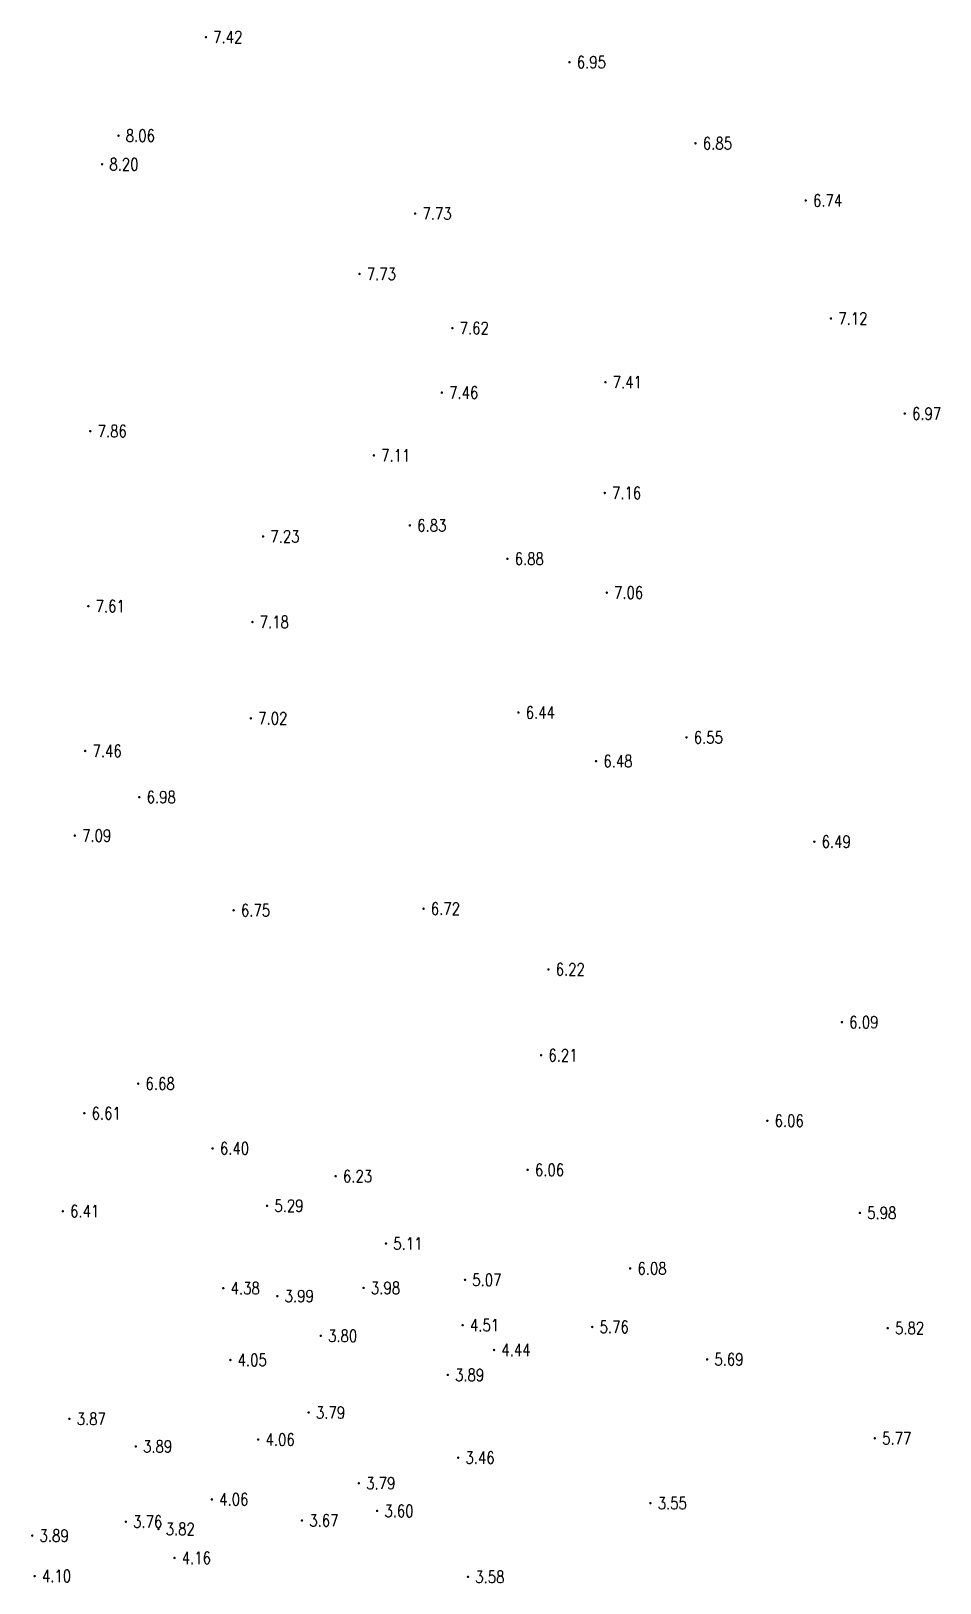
# Model space of a CAD drawing. Extents: x 476861 to 479475, y 2367369 to 2370541.
# Drawn here: x 478251.6 to 478326.3, y 2367838.3 to 2367966 of the extents above; entities that cross this region are included whole.
import ezdxf
from ezdxf.enums import TextEntityAlignment as Align

# ---------------------------------------------------------------- set-up
doc = ezdxf.new("R2010")
doc.units = 0
doc.header["$LTSCALE"] = 0.5
doc.layers.get('0').update_dxf_attribs({"linetype": 'CONTINUOUS'})
doc.layers.add('GCD', color=1, linetype='CONTINUOUS')
doc.styles.add('HZ', font='rs.shx', dxfattribs={"width": 0.8, "bigfont": 'hztxt.shx'})

# ---------------------------------------------------------------- blocks, each defined once
blk = doc.blocks.new('GC200')
at = {"linetype": 'Continuous', "const_width": 0.2, "flags": 128}
blk.add_lwpolyline([(-0.1, 0, 1), (0.1, 0, 1)], format="xyb", close=True, dxfattribs=at)

msp = doc.modelspace()

# ---------------------------------------------------------------- block references
at = {"layer": 'GCD', "linetype": 'Continuous'}
ref = msp.add_blockref('GC200', (478265.99, 2367965.494, 7.421), dxfattribs=dict(at, xscale=0.5, yscale=0.5, zscale=0.5))
ref.add_attrib('height', '7.42', dxfattribs={"linetype": 'Continuous', "height": 1, "style": 'HZ', "width": 0.8}).set_placement((478266.59, 2367965.494, 7.421), align=Align.MIDDLE_LEFT)
ref = msp.add_blockref('GC200', (478295.884, 2367963.43, 6.947), dxfattribs=dict(at, xscale=0.5, yscale=0.5, zscale=0.5))
ref.add_attrib('height', '6.95', dxfattribs={"linetype": 'Continuous', "height": 1, "style": 'HZ', "width": 0.8}).set_placement((478296.484, 2367963.43, 6.947), align=Align.MIDDLE_LEFT)
ref = msp.add_blockref('GC200', (478258.796, 2367957.385, 8.061), dxfattribs=dict(at, xscale=0.5, yscale=0.5, zscale=0.5))
ref.add_attrib('height', '8.06', dxfattribs={"linetype": 'Continuous', "height": 1, "style": 'HZ', "width": 0.8}).set_placement((478259.396, 2367957.385, 8.061), align=Align.MIDDLE_LEFT)
ref = msp.add_blockref('GC200', (478306.253, 2367956.753, 6.854), dxfattribs=dict(at, xscale=0.5, yscale=0.5, zscale=0.5))
ref.add_attrib('height', '6.85', dxfattribs={"linetype": 'Continuous', "height": 1, "style": 'HZ', "width": 0.8}).set_placement((478306.853, 2367956.753, 6.854), align=Align.MIDDLE_LEFT)
ref = msp.add_blockref('GC200', (478257.448, 2367955.03, 8.2), dxfattribs=dict(at, xscale=0.5, yscale=0.5, zscale=0.5))
ref.add_attrib('height', '8.20', dxfattribs={"linetype": 'Continuous', "height": 1, "style": 'HZ', "width": 0.8}).set_placement((478258.048, 2367955.03, 8.2), align=Align.MIDDLE_LEFT)
ref = msp.add_blockref('GC200', (478315.309, 2367952.049, 6.739), dxfattribs=dict(at, xscale=0.5, yscale=0.5, zscale=0.5))
ref.add_attrib('height', '6.74', dxfattribs={"linetype": 'Continuous', "height": 1, "style": 'HZ', "width": 0.8}).set_placement((478315.909, 2367952.049, 6.739), align=Align.MIDDLE_LEFT)
ref = msp.add_blockref('GC200', (478283.194, 2367950.974, 7.731), dxfattribs=dict(at, xscale=0.5, yscale=0.5, zscale=0.5))
ref.add_attrib('height', '7.73', dxfattribs={"linetype": 'Continuous', "height": 1, "style": 'HZ', "width": 0.8}).set_placement((478283.794, 2367950.974, 7.731), align=Align.MIDDLE_LEFT)
ref = msp.add_blockref('GC200', (478278.618, 2367946.006, 7.732), dxfattribs=dict(at, xscale=0.5, yscale=0.5, zscale=0.5))
ref.add_attrib('height', '7.73', dxfattribs={"linetype": 'Continuous', "height": 1, "style": 'HZ', "width": 0.8}).set_placement((478279.218, 2367946.006, 7.732), align=Align.MIDDLE_LEFT)
ref = msp.add_blockref('GC200', (478286.256, 2367941.549, 7.62), dxfattribs=dict(at, xscale=0.5, yscale=0.5, zscale=0.5))
ref.add_attrib('height', '7.62', dxfattribs={"linetype": 'Continuous', "height": 1, "style": 'HZ', "width": 0.8}).set_placement((478286.856, 2367941.549, 7.62), align=Align.MIDDLE_LEFT)
ref = msp.add_blockref('GC200', (478317.384, 2367942.34, 7.122), dxfattribs=dict(at, xscale=0.5, yscale=0.5, zscale=0.5))
ref.add_attrib('height', '7.12', dxfattribs={"linetype": 'Continuous', "height": 1, "style": 'HZ', "width": 0.8}).set_placement((478317.984, 2367942.34, 7.122), align=Align.MIDDLE_LEFT)
ref = msp.add_blockref('GC200', (478285.389, 2367936.24, 7.46), dxfattribs=dict(at, xscale=0.5, yscale=0.5, zscale=0.5))
ref.add_attrib('height', '7.46', dxfattribs={"linetype": 'Continuous', "height": 1, "style": 'HZ', "width": 0.8}).set_placement((478285.989, 2367936.24, 7.46), align=Align.MIDDLE_LEFT)
ref = msp.add_blockref('GC200', (478298.838, 2367937.096, 7.408), dxfattribs=dict(at, xscale=0.5, yscale=0.5, zscale=0.5))
ref.add_attrib('height', '7.41', dxfattribs={"linetype": 'Continuous', "height": 1, "style": 'HZ', "width": 0.8}).set_placement((478299.438, 2367937.096, 7.408), align=Align.MIDDLE_LEFT)
ref = msp.add_blockref('GC200', (478323.449, 2367934.515, 6.967), dxfattribs=dict(at, xscale=0.5, yscale=0.5, zscale=0.5))
ref.add_attrib('height', '6.97', dxfattribs={"linetype": 'Continuous', "height": 1, "style": 'HZ', "width": 0.8}).set_placement((478324.049, 2367934.515, 6.967), align=Align.MIDDLE_LEFT)
ref = msp.add_blockref('GC200', (478256.481, 2367933.072, 7.863), dxfattribs=dict(at, xscale=0.5, yscale=0.5, zscale=0.5))
ref.add_attrib('height', '7.86', dxfattribs={"linetype": 'Continuous', "height": 1, "style": 'HZ', "width": 0.8}).set_placement((478257.081, 2367933.072, 7.863), align=Align.MIDDLE_LEFT)
ref = msp.add_blockref('GC200', (478279.804, 2367931.079, 7.11), dxfattribs=dict(at, xscale=0.5, yscale=0.5, zscale=0.5))
ref.add_attrib('height', '7.11', dxfattribs={"linetype": 'Continuous', "height": 1, "style": 'HZ', "width": 0.8}).set_placement((478280.404, 2367931.079, 7.11), align=Align.MIDDLE_LEFT)
ref = msp.add_blockref('GC200', (478298.782, 2367927.984, 7.163), dxfattribs=dict(at, xscale=0.5, yscale=0.5, zscale=0.5))
ref.add_attrib('height', '7.16', dxfattribs={"linetype": 'Continuous', "height": 1, "style": 'HZ', "width": 0.8}).set_placement((478299.382, 2367927.984, 7.163), align=Align.MIDDLE_LEFT)
ref = msp.add_blockref('GC200', (478282.759, 2367925.315, 6.827), dxfattribs=dict(at, xscale=0.5, yscale=0.5, zscale=0.5))
ref.add_attrib('height', '6.83', dxfattribs={"linetype": 'Continuous', "height": 1, "style": 'HZ', "width": 0.8}).set_placement((478283.359, 2367925.315, 6.827), align=Align.MIDDLE_LEFT)
ref = msp.add_blockref('GC200', (478270.688, 2367924.409, 7.226), dxfattribs=dict(at, xscale=0.5, yscale=0.5, zscale=0.5))
ref.add_attrib('height', '7.23', dxfattribs={"linetype": 'Continuous', "height": 1, "style": 'HZ', "width": 0.8}).set_placement((478271.288, 2367924.409, 7.226), align=Align.MIDDLE_LEFT)
ref = msp.add_blockref('GC200', (478290.778, 2367922.567, 6.88), dxfattribs=dict(at, xscale=0.5, yscale=0.5, zscale=0.5))
ref.add_attrib('height', '6.88', dxfattribs={"linetype": 'Continuous', "height": 1, "style": 'HZ', "width": 0.8}).set_placement((478291.378, 2367922.567, 6.88), align=Align.MIDDLE_LEFT)
ref = msp.add_blockref('GC200', (478298.948, 2367919.783, 7.061), dxfattribs=dict(at, xscale=0.5, yscale=0.5, zscale=0.5))
ref.add_attrib('height', '7.06', dxfattribs={"linetype": 'Continuous', "height": 1, "style": 'HZ', "width": 0.8}).set_placement((478299.548, 2367919.783, 7.061), align=Align.MIDDLE_LEFT)
ref = msp.add_blockref('GC200', (478256.318, 2367918.664, 7.61), dxfattribs=dict(at, xscale=0.5, yscale=0.5, zscale=0.5))
ref.add_attrib('height', '7.61', dxfattribs={"linetype": 'Continuous', "height": 1, "style": 'HZ', "width": 0.8}).set_placement((478256.918, 2367918.664, 7.61), align=Align.MIDDLE_LEFT)
ref = msp.add_blockref('GC200', (478269.809, 2367917.366, 7.18), dxfattribs=dict(at, xscale=0.5, yscale=0.5, zscale=0.5))
ref.add_attrib('height', '7.18', dxfattribs={"linetype": 'Continuous', "height": 1, "style": 'HZ', "width": 0.8}).set_placement((478270.409, 2367917.366, 7.18), align=Align.MIDDLE_LEFT)
ref = msp.add_blockref('GC200', (478269.686, 2367909.441, 7.016), dxfattribs=dict(at, xscale=0.5, yscale=0.5, zscale=0.5))
ref.add_attrib('height', '7.02', dxfattribs={"linetype": 'Continuous', "height": 1, "style": 'HZ', "width": 0.8}).set_placement((478270.286, 2367909.441, 7.016), align=Align.MIDDLE_LEFT)
ref = msp.add_blockref('GC200', (478291.684, 2367909.917, 6.44), dxfattribs=dict(at, xscale=0.5, yscale=0.5, zscale=0.5))
ref.add_attrib('height', '6.44', dxfattribs={"linetype": 'Continuous', "height": 1, "style": 'HZ', "width": 0.8}).set_placement((478292.284, 2367909.917, 6.44), align=Align.MIDDLE_LEFT)
ref = msp.add_blockref('GC200', (478256.064, 2367906.755, 7.46), dxfattribs=dict(at, xscale=0.5, yscale=0.5, zscale=0.5))
ref.add_attrib('height', '7.46', dxfattribs={"linetype": 'Continuous', "height": 1, "style": 'HZ', "width": 0.8}).set_placement((478256.664, 2367906.755, 7.46), align=Align.MIDDLE_LEFT)
ref = msp.add_blockref('GC200', (478305.506, 2367907.868, 6.553), dxfattribs=dict(at, xscale=0.5, yscale=0.5, zscale=0.5))
ref.add_attrib('height', '6.55', dxfattribs={"linetype": 'Continuous', "height": 1, "style": 'HZ', "width": 0.8}).set_placement((478306.106, 2367907.868, 6.553), align=Align.MIDDLE_LEFT)
ref = msp.add_blockref('GC200', (478298.068, 2367905.92, 6.481), dxfattribs=dict(at, xscale=0.5, yscale=0.5, zscale=0.5))
ref.add_attrib('height', '6.48', dxfattribs={"linetype": 'Continuous', "height": 1, "style": 'HZ', "width": 0.8}).set_placement((478298.668, 2367905.92, 6.481), align=Align.MIDDLE_LEFT)
ref = msp.add_blockref('GC200', (478260.511, 2367902.955, 6.978), dxfattribs=dict(at, xscale=0.5, yscale=0.5, zscale=0.5))
ref.add_attrib('height', '6.98', dxfattribs={"linetype": 'Continuous', "height": 1, "style": 'HZ', "width": 0.8}).set_placement((478261.111, 2367902.955, 6.978), align=Align.MIDDLE_LEFT)
ref = msp.add_blockref('GC200', (478255.207, 2367899.789, 7.087), dxfattribs=dict(at, xscale=0.5, yscale=0.5, zscale=0.5))
ref.add_attrib('height', '7.09', dxfattribs={"linetype": 'Continuous', "height": 1, "style": 'HZ', "width": 0.8}).set_placement((478255.807, 2367899.789, 7.087), align=Align.MIDDLE_LEFT)
ref = msp.add_blockref('GC200', (478316.018, 2367899.29, 6.49), dxfattribs=dict(at, xscale=0.5, yscale=0.5, zscale=0.5))
ref.add_attrib('height', '6.49', dxfattribs={"linetype": 'Continuous', "height": 1, "style": 'HZ', "width": 0.8}).set_placement((478316.618, 2367899.29, 6.49), align=Align.MIDDLE_LEFT)
ref = msp.add_blockref('GC200', (478268.268, 2367893.646, 6.745), dxfattribs=dict(at, xscale=0.5, yscale=0.5, zscale=0.5))
ref.add_attrib('height', '6.75', dxfattribs={"linetype": 'Continuous', "height": 1, "style": 'HZ', "width": 0.8}).set_placement((478268.868, 2367893.646, 6.745), align=Align.MIDDLE_LEFT)
ref = msp.add_blockref('GC200', (478283.888, 2367893.778, 6.716), dxfattribs=dict(at, xscale=0.5, yscale=0.5, zscale=0.5))
ref.add_attrib('height', '6.72', dxfattribs={"linetype": 'Continuous', "height": 1, "style": 'HZ', "width": 0.8}).set_placement((478284.488, 2367893.778, 6.716), align=Align.MIDDLE_LEFT)
ref = msp.add_blockref('GC200', (478294.151, 2367888.784, 6.221), dxfattribs=dict(at, xscale=0.5, yscale=0.5, zscale=0.5))
ref.add_attrib('height', '6.22', dxfattribs={"linetype": 'Continuous', "height": 1, "style": 'HZ', "width": 0.8}).set_placement((478294.751, 2367888.784, 6.221), align=Align.MIDDLE_LEFT)
ref = msp.add_blockref('GC200', (478318.288, 2367884.437, 6.09), dxfattribs=dict(at, xscale=0.5, yscale=0.5, zscale=0.5))
ref.add_attrib('height', '6.09', dxfattribs={"linetype": 'Continuous', "height": 1, "style": 'HZ', "width": 0.8}).set_placement((478318.888, 2367884.437, 6.09), align=Align.MIDDLE_LEFT)
ref = msp.add_blockref('GC200', (478293.546, 2367881.716, 6.213), dxfattribs=dict(at, xscale=0.5, yscale=0.5, zscale=0.5))
ref.add_attrib('height', '6.21', dxfattribs={"linetype": 'Continuous', "height": 1, "style": 'HZ', "width": 0.8}).set_placement((478294.146, 2367881.716, 6.213), align=Align.MIDDLE_LEFT)
ref = msp.add_blockref('GC200', (478260.424, 2367879.381, 6.68), dxfattribs=dict(at, xscale=0.5, yscale=0.5, zscale=0.5))
ref.add_attrib('height', '6.68', dxfattribs={"linetype": 'Continuous', "height": 1, "style": 'HZ', "width": 0.8}).set_placement((478261.024, 2367879.381, 6.68), align=Align.MIDDLE_LEFT)
ref = msp.add_blockref('GC200', (478255.991, 2367876.945, 6.611), dxfattribs=dict(at, xscale=0.5, yscale=0.5, zscale=0.5))
ref.add_attrib('height', '6.61', dxfattribs={"linetype": 'Continuous', "height": 1, "style": 'HZ', "width": 0.8}).set_placement((478256.591, 2367876.945, 6.611), align=Align.MIDDLE_LEFT)
ref = msp.add_blockref('GC200', (478312.152, 2367876.326, 6.059), dxfattribs=dict(at, xscale=0.5, yscale=0.5, zscale=0.5))
ref.add_attrib('height', '6.06', dxfattribs={"linetype": 'Continuous', "height": 1, "style": 'HZ', "width": 0.8}).set_placement((478312.752, 2367876.326, 6.059), align=Align.MIDDLE_LEFT)
ref = msp.add_blockref('GC200', (478266.54, 2367874.056, 6.395), dxfattribs=dict(at, xscale=0.5, yscale=0.5, zscale=0.5))
ref.add_attrib('height', '6.40', dxfattribs={"linetype": 'Continuous', "height": 1, "style": 'HZ', "width": 0.8}).set_placement((478267.14, 2367874.056, 6.395), align=Align.MIDDLE_LEFT)
ref = msp.add_blockref('GC200', (478292.443, 2367872.286, 6.064), dxfattribs=dict(at, xscale=0.5, yscale=0.5, zscale=0.5))
ref.add_attrib('height', '6.06', dxfattribs={"linetype": 'Continuous', "height": 1, "style": 'HZ', "width": 0.8}).set_placement((478293.043, 2367872.286, 6.064), align=Align.MIDDLE_LEFT)
ref = msp.add_blockref('GC200', (478276.656, 2367871.765, 6.225), dxfattribs=dict(at, xscale=0.5, yscale=0.5, zscale=0.5))
ref.add_attrib('height', '6.23', dxfattribs={"linetype": 'Continuous', "height": 1, "style": 'HZ', "width": 0.8}).set_placement((478277.256, 2367871.765, 6.225), align=Align.MIDDLE_LEFT)
ref = msp.add_blockref('GC200', (478254.223, 2367868.885, 6.41), dxfattribs=dict(at, xscale=0.5, yscale=0.5, zscale=0.5))
ref.add_attrib('height', '6.41', dxfattribs={"linetype": 'Continuous', "height": 1, "style": 'HZ', "width": 0.8}).set_placement((478254.823, 2367868.885, 6.41), align=Align.MIDDLE_LEFT)
ref = msp.add_blockref('GC200', (478271.019, 2367869.329, 5.29), dxfattribs=dict(at, xscale=0.5, yscale=0.5, zscale=0.5))
ref.add_attrib('height', '5.29', dxfattribs={"linetype": 'Continuous', "height": 1, "style": 'HZ', "width": 0.8}).set_placement((478271.619, 2367869.329, 5.29), align=Align.MIDDLE_LEFT)
ref = msp.add_blockref('GC200', (478319.763, 2367868.745, 5.98), dxfattribs=dict(at, xscale=0.5, yscale=0.5, zscale=0.5))
ref.add_attrib('height', '5.98', dxfattribs={"linetype": 'Continuous', "height": 1, "style": 'HZ', "width": 0.8}).set_placement((478320.363, 2367868.745, 5.98), align=Align.MIDDLE_LEFT)
ref = msp.add_blockref('GC200', (478280.796, 2367866.224, 5.11), dxfattribs=dict(at, xscale=0.5, yscale=0.5, zscale=0.5))
ref.add_attrib('height', '5.11', dxfattribs={"linetype": 'Continuous', "height": 1, "style": 'HZ', "width": 0.8}).set_placement((478281.396, 2367866.224, 5.11), align=Align.MIDDLE_LEFT)
ref = msp.add_blockref('GC200', (478300.873, 2367864.174, 6.078), dxfattribs=dict(at, xscale=0.5, yscale=0.5, zscale=0.5))
ref.add_attrib('height', '6.08', dxfattribs={"linetype": 'Continuous', "height": 1, "style": 'HZ', "width": 0.8}).set_placement((478301.473, 2367864.174, 6.078), align=Align.MIDDLE_LEFT)
ref = msp.add_blockref('GC200', (478267.42, 2367862.552, 4.379), dxfattribs=dict(at, xscale=0.5, yscale=0.5, zscale=0.5))
ref.add_attrib('height', '4.38', dxfattribs={"linetype": 'Continuous', "height": 1, "style": 'HZ', "width": 0.8}).set_placement((478268.02, 2367862.552, 4.379), align=Align.MIDDLE_LEFT)
ref = msp.add_blockref('GC200', (478278.955, 2367862.571, 3.978), dxfattribs=dict(at, xscale=0.5, yscale=0.5, zscale=0.5))
ref.add_attrib('height', '3.98', dxfattribs={"linetype": 'Continuous', "height": 1, "style": 'HZ', "width": 0.8}).set_placement((478279.555, 2367862.571, 3.978), align=Align.MIDDLE_LEFT)
ref = msp.add_blockref('GC200', (478287.293, 2367863.239, 5.071), dxfattribs=dict(at, xscale=0.5, yscale=0.5, zscale=0.5))
ref.add_attrib('height', '5.07', dxfattribs={"linetype": 'Continuous', "height": 1, "style": 'HZ', "width": 0.8}).set_placement((478287.893, 2367863.239, 5.071), align=Align.MIDDLE_LEFT)
ref = msp.add_blockref('GC200', (478271.86, 2367861.901, 3.992), dxfattribs=dict(at, xscale=0.5, yscale=0.5, zscale=0.5))
ref.add_attrib('height', '3.99', dxfattribs={"linetype": 'Continuous', "height": 1, "style": 'HZ', "width": 0.8}).set_placement((478272.46, 2367861.901, 3.992), align=Align.MIDDLE_LEFT)
ref = msp.add_blockref('GC200', (478287.099, 2367859.506, 4.511), dxfattribs=dict(at, xscale=0.5, yscale=0.5, zscale=0.5))
ref.add_attrib('height', '4.51', dxfattribs={"linetype": 'Continuous', "height": 1, "style": 'HZ', "width": 0.8}).set_placement((478287.699, 2367859.506, 4.511), align=Align.MIDDLE_LEFT)
ref = msp.add_blockref('GC200', (478275.43, 2367858.631, 3.796), dxfattribs=dict(at, xscale=0.5, yscale=0.5, zscale=0.5))
ref.add_attrib('height', '3.80', dxfattribs={"linetype": 'Continuous', "height": 1, "style": 'HZ', "width": 0.8}).set_placement((478276.03, 2367858.631, 3.796), align=Align.MIDDLE_LEFT)
ref = msp.add_blockref('GC200', (478297.759, 2367859.361, 5.758), dxfattribs=dict(at, xscale=0.5, yscale=0.5, zscale=0.5))
ref.add_attrib('height', '5.76', dxfattribs={"linetype": 'Continuous', "height": 1, "style": 'HZ', "width": 0.8}).set_placement((478298.359, 2367859.361, 5.758), align=Align.MIDDLE_LEFT)
ref = msp.add_blockref('GC200', (478322.051, 2367859.266, 5.82), dxfattribs=dict(at, xscale=0.5, yscale=0.5, zscale=0.5))
ref.add_attrib('height', '5.82', dxfattribs={"linetype": 'Continuous', "height": 1, "style": 'HZ', "width": 0.8}).set_placement((478322.651, 2367859.266, 5.82), align=Align.MIDDLE_LEFT)
ref = msp.add_blockref('GC200', (478289.68, 2367857.468, 4.438), dxfattribs=dict(at, xscale=0.5, yscale=0.5, zscale=0.5))
ref.add_attrib('height', '4.44', dxfattribs={"linetype": 'Continuous', "height": 1, "style": 'HZ', "width": 0.8}).set_placement((478290.28, 2367857.468, 4.438), align=Align.MIDDLE_LEFT)
ref = msp.add_blockref('GC200', (478267.996, 2367856.642, 4.045), dxfattribs=dict(at, xscale=0.5, yscale=0.5, zscale=0.5))
ref.add_attrib('height', '4.05', dxfattribs={"linetype": 'Continuous', "height": 1, "style": 'HZ', "width": 0.8}).set_placement((478268.596, 2367856.642, 4.045), align=Align.MIDDLE_LEFT)
ref = msp.add_blockref('GC200', (478307.198, 2367856.695, 5.693), dxfattribs=dict(at, xscale=0.5, yscale=0.5, zscale=0.5))
ref.add_attrib('height', '5.69', dxfattribs={"linetype": 'Continuous', "height": 1, "style": 'HZ', "width": 0.8}).set_placement((478307.798, 2367856.695, 5.693), align=Align.MIDDLE_LEFT)
ref = msp.add_blockref('GC200', (478285.873, 2367855.414, 3.885), dxfattribs=dict(at, xscale=0.5, yscale=0.5, zscale=0.5))
ref.add_attrib('height', '3.89', dxfattribs={"linetype": 'Continuous', "height": 1, "style": 'HZ', "width": 0.8}).set_placement((478286.473, 2367855.414, 3.885), align=Align.MIDDLE_LEFT)
ref = msp.add_blockref('GC200', (478254.761, 2367851.801, 3.87), dxfattribs=dict(at, xscale=0.5, yscale=0.5, zscale=0.5))
ref.add_attrib('height', '3.87', dxfattribs={"linetype": 'Continuous', "height": 1, "style": 'HZ', "width": 0.8}).set_placement((478255.361, 2367851.801, 3.87), align=Align.MIDDLE_LEFT)
ref = msp.add_blockref('GC200', (478274.435, 2367852.316, 3.792), dxfattribs=dict(at, xscale=0.5, yscale=0.5, zscale=0.5))
ref.add_attrib('height', '3.79', dxfattribs={"linetype": 'Continuous', "height": 1, "style": 'HZ', "width": 0.8}).set_placement((478275.035, 2367852.316, 3.792), align=Align.MIDDLE_LEFT)
ref = msp.add_blockref('GC200', (478260.219, 2367849.532, 3.888), dxfattribs=dict(at, xscale=0.5, yscale=0.5, zscale=0.5))
ref.add_attrib('height', '3.89', dxfattribs={"linetype": 'Continuous', "height": 1, "style": 'HZ', "width": 0.8}).set_placement((478260.819, 2367849.532, 3.888), align=Align.MIDDLE_LEFT)
ref = msp.add_blockref('GC200', (478270.289, 2367850.097, 4.059), dxfattribs=dict(at, xscale=0.5, yscale=0.5, zscale=0.5))
ref.add_attrib('height', '4.06', dxfattribs={"linetype": 'Continuous', "height": 1, "style": 'HZ', "width": 0.8}).set_placement((478270.889, 2367850.097, 4.059), align=Align.MIDDLE_LEFT)
ref = msp.add_blockref('GC200', (478320.996, 2367850.2, 5.77), dxfattribs=dict(at, xscale=0.5, yscale=0.5, zscale=0.5))
ref.add_attrib('height', '5.77', dxfattribs={"linetype": 'Continuous', "height": 1, "style": 'HZ', "width": 0.8}).set_placement((478321.596, 2367850.2, 5.77), align=Align.MIDDLE_LEFT)
ref = msp.add_blockref('GC200', (478286.727, 2367848.604, 3.455), dxfattribs=dict(at, xscale=0.5, yscale=0.5, zscale=0.5))
ref.add_attrib('height', '3.46', dxfattribs={"linetype": 'Continuous', "height": 1, "style": 'HZ', "width": 0.8}).set_placement((478287.327, 2367848.604, 3.455), align=Align.MIDDLE_LEFT)
ref = msp.add_blockref('GC200', (478278.565, 2367846.502, 3.786), dxfattribs=dict(at, xscale=0.5, yscale=0.5, zscale=0.5))
ref.add_attrib('height', '3.79', dxfattribs={"linetype": 'Continuous', "height": 1, "style": 'HZ', "width": 0.8}).set_placement((478279.165, 2367846.502, 3.786), align=Align.MIDDLE_LEFT)
ref = msp.add_blockref('GC200', (478266.483, 2367845.175, 4.057), dxfattribs=dict(at, xscale=0.5, yscale=0.5, zscale=0.5))
ref.add_attrib('height', '4.06', dxfattribs={"linetype": 'Continuous', "height": 1, "style": 'HZ', "width": 0.8}).set_placement((478267.083, 2367845.175, 4.057), align=Align.MIDDLE_LEFT)
ref = msp.add_blockref('GC200', (478280.06, 2367844.222, 3.597), dxfattribs=dict(at, xscale=0.5, yscale=0.5, zscale=0.5))
ref.add_attrib('height', '3.60', dxfattribs={"linetype": 'Continuous', "height": 1, "style": 'HZ', "width": 0.8}).set_placement((478280.66, 2367844.222, 3.597), align=Align.MIDDLE_LEFT)
ref = msp.add_blockref('GC200', (478302.536, 2367844.858, 3.55), dxfattribs=dict(at, xscale=0.5, yscale=0.5, zscale=0.5))
ref.add_attrib('height', '3.55', dxfattribs={"linetype": 'Continuous', "height": 1, "style": 'HZ', "width": 0.8}).set_placement((478303.136, 2367844.858, 3.55), align=Align.MIDDLE_LEFT)
ref = msp.add_blockref('GC200', (478259.404, 2367843.336, 3.757), dxfattribs=dict(at, xscale=0.5, yscale=0.5, zscale=0.5))
ref.add_attrib('height', '3.76', dxfattribs={"linetype": 'Continuous', "height": 1, "style": 'HZ', "width": 0.8}).set_placement((478260.004, 2367843.336, 3.757), align=Align.MIDDLE_LEFT)
ref = msp.add_blockref('GC200', (478273.886, 2367843.441, 3.672), dxfattribs=dict(at, xscale=0.5, yscale=0.5, zscale=0.5))
ref.add_attrib('height', '3.67', dxfattribs={"linetype": 'Continuous', "height": 1, "style": 'HZ', "width": 0.8}).set_placement((478274.486, 2367843.441, 3.672), align=Align.MIDDLE_LEFT)
ref = msp.add_blockref('GC200', (478251.71, 2367842.191, 3.886), dxfattribs=dict(at, xscale=0.5, yscale=0.5, zscale=0.5))
ref.add_attrib('height', '3.89', dxfattribs={"linetype": 'Continuous', "height": 1, "style": 'HZ', "width": 0.8}).set_placement((478252.31, 2367842.191, 3.886), align=Align.MIDDLE_LEFT)
ref = msp.add_blockref('GC200', (478262.082, 2367842.737, 3.821), dxfattribs=dict(at, xscale=0.5, yscale=0.5, zscale=0.5))
ref.add_attrib('height', '3.82', dxfattribs={"linetype": 'Continuous', "height": 1, "style": 'HZ', "width": 0.8}).set_placement((478262.682, 2367842.737, 3.821), align=Align.MIDDLE_LEFT)
ref = msp.add_blockref('GC200', (478263.404, 2367840.354, 4.157), dxfattribs=dict(at, xscale=0.5, yscale=0.5, zscale=0.5))
ref.add_attrib('height', '4.16', dxfattribs={"linetype": 'Continuous', "height": 1, "style": 'HZ', "width": 0.8}).set_placement((478264.004, 2367840.354, 4.157), align=Align.MIDDLE_LEFT)
ref = msp.add_blockref('GC200', (478251.906, 2367838.865, 4.104), dxfattribs=dict(at, xscale=0.5, yscale=0.5, zscale=0.5))
ref.add_attrib('height', '4.10', dxfattribs={"linetype": 'Continuous', "height": 1, "style": 'HZ', "width": 0.8}).set_placement((478252.506, 2367838.865, 4.104), align=Align.MIDDLE_LEFT)
ref = msp.add_blockref('GC200', (478287.538, 2367838.797, 3.576), dxfattribs=dict(at, xscale=0.5, yscale=0.5, zscale=0.5))
ref.add_attrib('height', '3.58', dxfattribs={"linetype": 'Continuous', "height": 1, "style": 'HZ', "width": 0.8}).set_placement((478288.138, 2367838.797, 3.576), align=Align.MIDDLE_LEFT)

doc.saveas('drawing.dxf')
